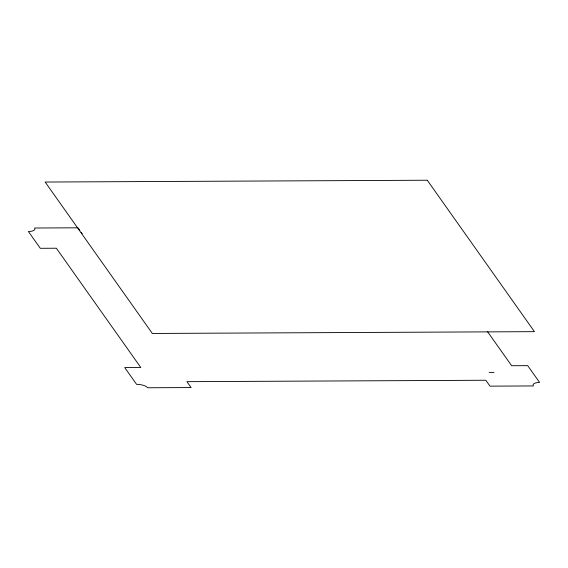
<?xml version="1.0" encoding="UTF-8"?>
<svg xmlns="http://www.w3.org/2000/svg" width="568" height="568" viewBox="0 0 568 568"><rect width="100%" height="100%" fill="white"/><g stroke="black" fill="none" stroke-linecap="round" stroke-linejoin="round"><path stroke-width="0.85" d="M489.176 372.402L494.018 372.381M487.6 331.762L511.647 365.728L527.707 365.657L539.6 382.449A9.038 3.316 6.6 0 0 533.395 385.942L489.999 386.148L485.832 380.255L186.922 381.668L191.089 387.561L147.694 387.766A9.038 3.316 6.6 0 0 136.604 384.358L124.712 367.56L140.779 367.482L56.353 248.223L40.292 248.301L28.4 231.503A9.038 3.316 6.6 0 0 34.605 228.009L78.001 227.811L79.854 230.423M81.245 232.39L82.168 233.696M427.264 180.233L45.149 182.044L152.338 333.466L534.452 331.655L427.264 180.233"/></g></svg>
